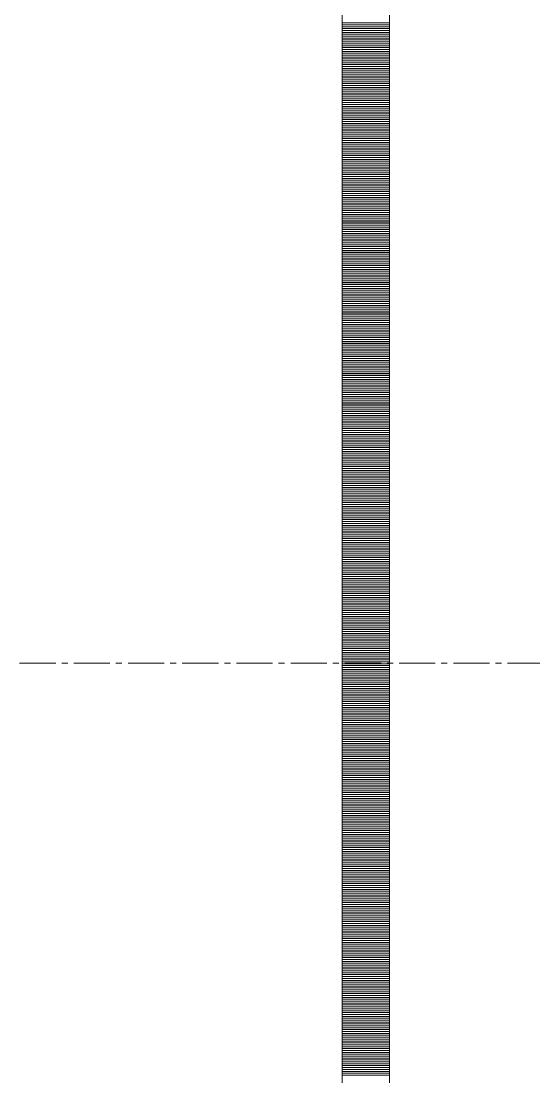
# Model space of a CAD drawing. Header units: millimetres. Extents: x 470010 to 1231400, y -134005 to 421770.
# Drawn here: x 805999 to 806269, y 177095 to 177652 of the extents above; entities that cross this region are included whole.
import ezdxf
from ezdxf.enums import TextEntityAlignment as Align

# ---------------------------------------------------------------- set-up
doc = ezdxf.new("R2010")
doc.units = ezdxf.units.MM
doc.linetypes.add('CENTER2', pattern=[28.575, 19.05, -3.175, 3.175, -3.175])
doc.linetypes.add('DASHED', pattern=[19.05, 12.7, -6.35])
doc.layers.get('Defpoints').update_dxf_attribs({"color": 140})
doc.layers.add('АР_Делит', color=120, linetype='Continuous', lineweight=0, plot=False)
doc.layers.add('АР_Тонкая', color=254, linetype='Continuous', lineweight=5)
doc.layers.add('АР_Штриховка', color=8, linetype='Continuous', lineweight=0)
doc.layers.add('РД_Оси_100', color=7, linetype='Continuous', lineweight=0, true_color=0x525252)
doc.styles.add('style1', font='ARIALN.TTF')

# ---------------------------------------------------------------- blocks, each defined once
blk = doc.blocks.new('СОШ_2200_АР_ОСИ_М100_28.05.24')
at = {"layer": 'АР_Делит', "color": 251, "linetype": 'DASHED', "true_color": 0x636466}
blk.add_lwpolyline([(114955, 135155), (114955, -355), (93595.036, -355), (93595.036, 13855), (94145, 13855), (94145, 68320), (66055, 68320), (66055, 13857.73), (83455, 13857.73), (83455, -355), (45245, -355), (45245, 13145), (44695, 13145), (44695, 26755), (45245, 26755), (45245, 68320), (20455, 68320), (20455, 26755), (27955, 26755), (27955, 13145), (-355, 13145), (-355, 100855)], dxfattribs=at)
at = {"layer": 'РД_Оси_100', "color": 251, "linetype": 'CENTER2', "true_color": 0x636466}
blk.add_line((29555, 54600), (-5954.958, 54600), dxfattribs=at)
blk = doc.blocks.new('A$C9108343f')
at = {"layer": 'АР_Тонкая', "color": 18, "linetype": 'Continuous', "lineweight": 5, "true_color": 0x000000}
for p, q in [((140449.09, 313879.49), (140449.09, 237679.49)), ((140474.09, 313879.49), (140474.09, 237679.49)), ((140474.09, 237679.49), (140474.09, 313879.49))]:
    blk.add_line(p, q, dxfattribs=at)
at = {"layer": 'АР_Штриховка', "color": 18, "linetype": 'Continuous', "lineweight": 0, "true_color": 0x000000}
for p, q in [((140449.09, 278017.24), (140474.09, 278017.24)), ((140449.09, 278016.24), (140474.09, 278016.24)), ((140449.09, 278015.24), (140474.09, 278015.24)), ((140449.09, 278014.24), (140474.09, 278014.24)), ((140449.09, 278013.24), (140474.09, 278013.24)), ((140449.09, 278012.24), (140474.09, 278012.24)), ((140449.09, 278011.24), (140474.09, 278011.24)), ((140449.09, 278010.24), (140474.09, 278010.24)), ((140449.09, 278009.24), (140474.09, 278009.24)), ((140449.09, 278008.24), (140474.09, 278008.24)), ((140449.09, 278007.24), (140474.09, 278007.24)), ((140449.09, 278006.24), (140474.09, 278006.24)), ((140449.09, 278005.24), (140474.09, 278005.24)), ((140449.09, 278004.24), (140474.09, 278004.24)), ((140449.09, 278003.24), (140474.09, 278003.24)), ((140449.09, 278002.24), (140474.09, 278002.24)), ((140449.09, 278001.24), (140474.09, 278001.24)), ((140449.09, 278000.24), (140474.09, 278000.24)), ((140449.09, 277999.24), (140474.09, 277999.24)), ((140449.09, 277998.24), (140474.09, 277998.24)), ((140449.09, 277997.24), (140474.09, 277997.24)), ((140449.09, 277996.24), (140474.09, 277996.24)), ((140449.09, 277995.24), (140474.09, 277995.24)), ((140449.09, 277994.24), (140474.09, 277994.24)), ((140449.09, 277993.24), (140474.09, 277993.24)), ((140449.09, 277992.24), (140474.09, 277992.24)), ((140449.09, 277991.24), (140474.09, 277991.24)), ((140449.09, 277990.24), (140474.09, 277990.24)), ((140449.09, 277989.24), (140474.09, 277989.24)), ((140449.09, 277988.24), (140474.09, 277988.24)), ((140449.09, 277987.24), (140474.09, 277987.24)), ((140449.09, 277986.24), (140474.09, 277986.24)), ((140449.09, 277985.24), (140474.09, 277985.24)), ((140449.09, 277984.24), (140474.09, 277984.24)), ((140449.09, 277983.24), (140474.09, 277983.24)), ((140449.09, 277982.24), (140474.09, 277982.24)), ((140449.09, 277981.24), (140474.09, 277981.24)), ((140449.09, 277980.24), (140474.09, 277980.24)), ((140449.09, 277979.24), (140474.09, 277979.24)), ((140449.09, 277978.24), (140474.09, 277978.24)), ((140449.09, 277977.24), (140474.09, 277977.24)), ((140449.09, 277976.24), (140474.09, 277976.24)), ((140449.09, 277975.24), (140474.09, 277975.24)), ((140449.09, 277974.24), (140474.09, 277974.24)), ((140449.09, 277973.24), (140474.09, 277973.24)), ((140449.09, 277972.24), (140474.09, 277972.24)), ((140449.09, 277971.24), (140474.09, 277971.24)), ((140449.09, 277970.24), (140474.09, 277970.24)), ((140449.09, 277969.24), (140474.09, 277969.24)), ((140449.09, 277968.24), (140474.09, 277968.24)), ((140449.09, 277967.24), (140474.09, 277967.24)), ((140449.09, 277966.24), (140474.09, 277966.24)), ((140449.09, 277965.24), (140474.09, 277965.24)), ((140449.09, 277964.24), (140474.09, 277964.24)), ((140449.09, 277963.24), (140474.09, 277963.24)), ((140449.09, 277962.24), (140474.09, 277962.24)), ((140449.09, 277961.24), (140474.09, 277961.24)), ((140449.09, 277960.24), (140474.09, 277960.24)), ((140449.09, 277959.24), (140474.09, 277959.24)), ((140449.09, 277958.24), (140474.09, 277958.24)), ((140449.09, 277957.24), (140474.09, 277957.24)), ((140449.09, 277956.24), (140474.09, 277956.24)), ((140449.09, 277955.24), (140474.09, 277955.24)), ((140449.09, 277954.24), (140474.09, 277954.24)), ((140449.09, 277953.24), (140474.09, 277953.24)), ((140449.09, 277952.24), (140474.09, 277952.24)), ((140449.09, 277951.24), (140474.09, 277951.24)), ((140449.09, 277950.24), (140474.09, 277950.24)), ((140449.09, 277949.24), (140474.09, 277949.24)), ((140449.09, 277948.24), (140474.09, 277948.24)), ((140449.09, 277947.24), (140474.09, 277947.24)), ((140449.09, 277946.24), (140474.09, 277946.24)), ((140449.09, 277945.24), (140474.09, 277945.24)), ((140449.09, 277944.24), (140474.09, 277944.24)), ((140449.09, 277943.24), (140474.09, 277943.24)), ((140449.09, 277942.24), (140474.09, 277942.24)), ((140449.09, 277941.24), (140474.09, 277941.24)), ((140449.09, 277940.24), (140474.09, 277940.24)), ((140449.09, 277939.24), (140474.09, 277939.24)), ((140449.09, 277938.24), (140474.09, 277938.24)), ((140449.09, 277937.24), (140474.09, 277937.24)), ((140449.09, 277936.24), (140474.09, 277936.24)), ((140449.09, 277935.24), (140474.09, 277935.24)), ((140449.09, 277934.24), (140474.09, 277934.24)), ((140449.09, 277933.24), (140474.09, 277933.24)), ((140449.09, 277932.24), (140474.09, 277932.24)), ((140449.09, 277931.24), (140474.09, 277931.24)), ((140449.09, 277930.24), (140474.09, 277930.24)), ((140449.09, 277929.24), (140474.09, 277929.24)), ((140449.09, 277928.24), (140474.09, 277928.24)), ((140449.09, 277927.24), (140474.09, 277927.24)), ((140449.09, 277926.24), (140474.09, 277926.24)), ((140449.09, 277925.24), (140474.09, 277925.24)), ((140449.09, 277924.24), (140474.09, 277924.24)), ((140449.09, 277923.24), (140474.09, 277923.24)), ((140449.09, 277922.24), (140474.09, 277922.24)), ((140449.09, 277921.24), (140474.09, 277921.24)), ((140449.09, 277920.24), (140474.09, 277920.24)), ((140449.09, 277919.24), (140474.09, 277919.24)), ((140449.09, 277918.24), (140474.09, 277918.24)), ((140449.09, 277917.24), (140474.09, 277917.24)), ((140449.09, 277916.24), (140474.09, 277916.24)), ((140449.09, 277915.24), (140474.09, 277915.24)), ((140449.09, 277914.24), (140474.09, 277914.24)), ((140449.09, 277913.24), (140474.09, 277913.24)), ((140449.09, 277912.24), (140474.09, 277912.24)), ((140449.09, 277911.24), (140474.09, 277911.24)), ((140449.09, 277910.24), (140474.09, 277910.24)), ((140449.09, 277909.24), (140474.09, 277909.24)), ((140449.09, 277908.24), (140474.09, 277908.24)), ((140449.09, 277907.24), (140474.09, 277907.24)), ((140449.09, 277906.24), (140474.09, 277906.24)), ((140449.09, 277905.24), (140474.09, 277905.24)), ((140449.09, 277904.24), (140474.09, 277904.24)), ((140449.09, 277903.24), (140474.09, 277903.24)), ((140449.09, 277902.24), (140474.09, 277902.24)), ((140449.09, 277901.24), (140474.09, 277901.24)), ((140449.09, 277900.24), (140474.09, 277900.24)), ((140449.09, 277899.24), (140474.09, 277899.24)), ((140449.09, 277898.24), (140474.09, 277898.24)), ((140449.09, 277897.24), (140474.09, 277897.24)), ((140449.09, 277896.24), (140474.09, 277896.24)), ((140449.09, 277895.24), (140474.09, 277895.24)), ((140449.09, 277894.24), (140474.09, 277894.24)), ((140449.09, 277893.24), (140474.09, 277893.24)), ((140449.09, 277892.24), (140474.09, 277892.24)), ((140449.09, 277891.24), (140474.09, 277891.24)), ((140449.09, 277890.24), (140474.09, 277890.24)), ((140449.09, 277889.24), (140474.09, 277889.24)), ((140449.09, 277888.24), (140474.09, 277888.24)), ((140449.09, 277887.24), (140474.09, 277887.24)), ((140449.09, 277886.24), (140474.09, 277886.24)), ((140449.09, 277885.24), (140474.09, 277885.24)), ((140449.09, 277884.24), (140474.09, 277884.24)), ((140449.09, 277883.24), (140474.09, 277883.24)), ((140449.09, 277882.24), (140474.09, 277882.24)), ((140449.09, 277881.24), (140474.09, 277881.24)), ((140449.09, 277880.24), (140474.09, 277880.24)), ((140449.09, 277879.24), (140474.09, 277879.24)), ((140449.09, 277878.24), (140474.09, 277878.24)), ((140449.09, 277877.24), (140474.09, 277877.24)), ((140449.09, 277876.24), (140474.09, 277876.24)), ((140449.09, 277875.24), (140474.09, 277875.24)), ((140449.09, 277874.24), (140474.09, 277874.24)), ((140449.09, 277873.24), (140474.09, 277873.24)), ((140449.09, 277872.24), (140474.09, 277872.24)), ((140449.09, 277871.24), (140474.09, 277871.24)), ((140449.09, 277870.24), (140474.09, 277870.24)), ((140449.09, 277869.24), (140474.09, 277869.24)), ((140449.09, 277868.24), (140474.09, 277868.24)), ((140449.09, 277867.24), (140474.09, 277867.24)), ((140449.09, 277866.24), (140474.09, 277866.24)), ((140449.09, 277865.24), (140474.09, 277865.24)), ((140449.09, 277864.24), (140474.09, 277864.24)), ((140449.09, 277863.24), (140474.09, 277863.24)), ((140449.09, 277862.24), (140474.09, 277862.24)), ((140449.09, 277861.24), (140474.09, 277861.24)), ((140449.09, 277860.24), (140474.09, 277860.24)), ((140449.09, 277859.24), (140474.09, 277859.24)), ((140449.09, 277858.24), (140474.09, 277858.24)), ((140449.09, 277857.24), (140474.09, 277857.24)), ((140449.09, 277856.24), (140474.09, 277856.24)), ((140449.09, 277855.24), (140474.09, 277855.24)), ((140449.09, 277854.24), (140474.09, 277854.24)), ((140449.09, 277853.24), (140474.09, 277853.24)), ((140449.09, 277852.24), (140474.09, 277852.24)), ((140449.09, 277851.24), (140474.09, 277851.24)), ((140449.09, 277850.24), (140474.09, 277850.24)), ((140449.09, 277849.24), (140474.09, 277849.24)), ((140449.09, 277848.24), (140474.09, 277848.24)), ((140449.09, 277847.24), (140474.09, 277847.24)), ((140449.09, 277846.24), (140474.09, 277846.24)), ((140449.09, 277845.24), (140474.09, 277845.24)), ((140449.09, 277844.24), (140474.09, 277844.24)), ((140449.09, 277843.24), (140474.09, 277843.24)), ((140449.09, 277842.24), (140474.09, 277842.24)), ((140449.09, 277841.24), (140474.09, 277841.24)), ((140449.09, 277840.24), (140474.09, 277840.24)), ((140449.09, 277839.24), (140474.09, 277839.24)), ((140449.09, 277838.24), (140474.09, 277838.24)), ((140449.09, 277837.24), (140474.09, 277837.24)), ((140449.09, 277836.24), (140474.09, 277836.24)), ((140449.09, 277835.24), (140474.09, 277835.24)), ((140449.09, 277834.24), (140474.09, 277834.24)), ((140449.09, 277833.24), (140474.09, 277833.24)), ((140449.09, 277832.24), (140474.09, 277832.24)), ((140449.09, 277831.24), (140474.09, 277831.24)), ((140449.09, 277830.24), (140474.09, 277830.24)), ((140449.09, 277829.24), (140474.09, 277829.24)), ((140449.09, 277828.24), (140474.09, 277828.24)), ((140449.09, 277827.24), (140474.09, 277827.24)), ((140449.09, 277826.24), (140474.09, 277826.24)), ((140449.09, 277825.24), (140474.09, 277825.24)), ((140449.09, 277824.24), (140474.09, 277824.24)), ((140449.09, 277823.24), (140474.09, 277823.24)), ((140449.09, 277822.24), (140474.09, 277822.24)), ((140449.09, 277821.24), (140474.09, 277821.24)), ((140449.09, 277820.24), (140474.09, 277820.24)), ((140449.09, 277819.24), (140474.09, 277819.24)), ((140449.09, 277818.24), (140474.09, 277818.24)), ((140449.09, 277817.24), (140474.09, 277817.24)), ((140449.09, 277816.24), (140474.09, 277816.24)), ((140449.09, 277815.24), (140474.09, 277815.24)), ((140449.09, 277814.24), (140474.09, 277814.24)), ((140449.09, 277813.24), (140474.09, 277813.24)), ((140449.09, 277812.24), (140474.09, 277812.24)), ((140449.09, 277811.24), (140474.09, 277811.24)), ((140449.09, 277810.24), (140474.09, 277810.24)), ((140449.09, 277809.24), (140474.09, 277809.24)), ((140449.09, 277808.24), (140474.09, 277808.24)), ((140449.09, 277807.24), (140474.09, 277807.24)), ((140449.09, 277806.24), (140474.09, 277806.24)), ((140449.09, 277805.24), (140474.09, 277805.24)), ((140449.09, 277804.24), (140474.09, 277804.24)), ((140449.09, 277803.24), (140474.09, 277803.24)), ((140449.09, 277802.24), (140474.09, 277802.24)), ((140449.09, 277801.24), (140474.09, 277801.24)), ((140449.09, 277800.24), (140474.09, 277800.24)), ((140449.09, 277799.24), (140474.09, 277799.24)), ((140449.09, 277798.24), (140474.09, 277798.24)), ((140449.09, 277797.24), (140474.09, 277797.24)), ((140449.09, 277796.24), (140474.09, 277796.24)), ((140449.09, 277795.24), (140474.09, 277795.24)), ((140449.09, 277794.24), (140474.09, 277794.24)), ((140449.09, 277793.24), (140474.09, 277793.24)), ((140449.09, 277792.24), (140474.09, 277792.24)), ((140449.09, 277791.24), (140474.09, 277791.24)), ((140449.09, 277790.24), (140474.09, 277790.24)), ((140449.09, 277789.24), (140474.09, 277789.24)), ((140449.09, 277788.24), (140474.09, 277788.24)), ((140449.09, 277787.24), (140474.09, 277787.24)), ((140449.09, 277786.24), (140474.09, 277786.24)), ((140449.09, 277785.24), (140474.09, 277785.24)), ((140449.09, 277784.24), (140474.09, 277784.24)), ((140449.09, 277783.24), (140474.09, 277783.24)), ((140449.09, 277782.24), (140474.09, 277782.24)), ((140449.09, 277781.24), (140474.09, 277781.24)), ((140449.09, 277780.24), (140474.09, 277780.24)), ((140449.09, 277779.24), (140474.09, 277779.24)), ((140449.09, 277778.24), (140474.09, 277778.24)), ((140449.09, 277777.24), (140474.09, 277777.24)), ((140449.09, 277776.24), (140474.09, 277776.24)), ((140449.09, 277775.24), (140474.09, 277775.24)), ((140449.09, 277774.24), (140474.09, 277774.24)), ((140449.09, 277773.24), (140474.09, 277773.24)), ((140449.09, 277772.24), (140474.09, 277772.24)), ((140449.09, 277771.24), (140474.09, 277771.24)), ((140449.09, 277770.24), (140474.09, 277770.24)), ((140449.09, 277769.24), (140474.09, 277769.24)), ((140449.09, 277768.24), (140474.09, 277768.24)), ((140449.09, 277767.24), (140474.09, 277767.24)), ((140449.09, 277766.24), (140474.09, 277766.24)), ((140449.09, 277765.24), (140474.09, 277765.24)), ((140449.09, 277764.24), (140474.09, 277764.24)), ((140449.09, 277763.24), (140474.09, 277763.24)), ((140449.09, 277762.24), (140474.09, 277762.24)), ((140449.09, 277761.24), (140474.09, 277761.24)), ((140449.09, 277760.24), (140474.09, 277760.24)), ((140449.09, 277759.24), (140474.09, 277759.24)), ((140449.09, 277758.24), (140474.09, 277758.24)), ((140449.09, 277757.24), (140474.09, 277757.24)), ((140449.09, 277756.24), (140474.09, 277756.24)), ((140449.09, 277755.24), (140474.09, 277755.24)), ((140449.09, 277754.24), (140474.09, 277754.24)), ((140449.09, 277753.24), (140474.09, 277753.24)), ((140449.09, 277752.24), (140474.09, 277752.24)), ((140449.09, 277751.24), (140474.09, 277751.24)), ((140449.09, 277750.24), (140474.09, 277750.24)), ((140449.09, 277749.24), (140474.09, 277749.24)), ((140449.09, 277748.24), (140474.09, 277748.24)), ((140449.09, 277747.24), (140474.09, 277747.24)), ((140449.09, 277746.24), (140474.09, 277746.24)), ((140449.09, 277745.24), (140474.09, 277745.24)), ((140449.09, 277744.24), (140474.09, 277744.24)), ((140449.09, 277743.24), (140474.09, 277743.24)), ((140449.09, 277742.24), (140474.09, 277742.24)), ((140449.09, 277741.24), (140474.09, 277741.24)), ((140449.09, 277740.24), (140474.09, 277740.24)), ((140449.09, 277739.24), (140474.09, 277739.24)), ((140449.09, 277738.24), (140474.09, 277738.24)), ((140449.09, 277737.24), (140474.09, 277737.24)), ((140449.09, 277736.24), (140474.09, 277736.24)), ((140449.09, 277735.24), (140474.09, 277735.24)), ((140449.09, 277734.24), (140474.09, 277734.24)), ((140449.09, 277733.24), (140474.09, 277733.24)), ((140449.09, 277732.24), (140474.09, 277732.24)), ((140449.09, 277731.24), (140474.09, 277731.24)), ((140449.09, 277730.24), (140474.09, 277730.24)), ((140449.09, 277729.24), (140474.09, 277729.24)), ((140449.09, 277728.24), (140474.09, 277728.24)), ((140449.09, 277727.24), (140474.09, 277727.24)), ((140449.09, 277726.24), (140474.09, 277726.24)), ((140449.09, 277725.24), (140474.09, 277725.24)), ((140449.09, 277724.24), (140474.09, 277724.24)), ((140449.09, 277723.24), (140474.09, 277723.24)), ((140449.09, 277722.24), (140474.09, 277722.24)), ((140449.09, 277721.24), (140474.09, 277721.24)), ((140449.09, 277720.24), (140474.09, 277720.24)), ((140449.09, 277719.24), (140474.09, 277719.24)), ((140449.09, 277718.24), (140474.09, 277718.24)), ((140449.09, 277717.24), (140474.09, 277717.24)), ((140449.09, 277716.24), (140474.09, 277716.24)), ((140449.09, 277715.24), (140474.09, 277715.24)), ((140449.09, 277714.24), (140474.09, 277714.24)), ((140449.09, 277713.24), (140474.09, 277713.24)), ((140449.09, 277712.24), (140474.09, 277712.24)), ((140449.09, 277711.24), (140474.09, 277711.24)), ((140449.09, 277710.24), (140474.09, 277710.24)), ((140449.09, 277709.24), (140474.09, 277709.24)), ((140449.09, 277708.24), (140474.09, 277708.24)), ((140449.09, 277707.24), (140474.09, 277707.24)), ((140449.09, 277706.24), (140474.09, 277706.24)), ((140449.09, 277705.24), (140474.09, 277705.24)), ((140449.09, 277704.24), (140474.09, 277704.24)), ((140449.09, 277703.24), (140474.09, 277703.24)), ((140449.09, 277702.24), (140474.09, 277702.24)), ((140449.09, 277701.24), (140474.09, 277701.24)), ((140449.09, 277700.24), (140474.09, 277700.24)), ((140449.09, 277699.24), (140474.09, 277699.24)), ((140449.09, 277698.24), (140474.09, 277698.24)), ((140449.09, 277697.24), (140474.09, 277697.24)), ((140449.09, 277696.24), (140474.09, 277696.24)), ((140449.09, 277695.24), (140474.09, 277695.24)), ((140449.09, 277694.24), (140474.09, 277694.24)), ((140449.09, 277693.24), (140474.09, 277693.24)), ((140449.09, 277692.24), (140474.09, 277692.24)), ((140449.09, 277691.24), (140474.09, 277691.24)), ((140449.09, 277690.24), (140474.09, 277690.24)), ((140449.09, 277689.24), (140474.09, 277689.24)), ((140449.09, 277688.24), (140474.09, 277688.24)), ((140449.09, 277687.24), (140474.09, 277687.24)), ((140449.09, 277686.24), (140474.09, 277686.24)), ((140449.09, 277685.24), (140474.09, 277685.24)), ((140449.09, 277684.24), (140474.09, 277684.24)), ((140449.09, 277683.24), (140474.09, 277683.24)), ((140449.09, 277682.24), (140474.09, 277682.24)), ((140449.09, 277681.24), (140474.09, 277681.24)), ((140449.09, 277680.24), (140474.09, 277680.24)), ((140449.09, 277679.24), (140474.09, 277679.24)), ((140449.09, 277678.24), (140474.09, 277678.24)), ((140449.09, 277677.24), (140474.09, 277677.24)), ((140449.09, 277676.24), (140474.09, 277676.24)), ((140449.09, 277675.24), (140474.09, 277675.24)), ((140449.09, 277674.24), (140474.09, 277674.24)), ((140449.09, 277673.24), (140474.09, 277673.24)), ((140449.09, 277672.24), (140474.09, 277672.24)), ((140449.09, 277671.24), (140474.09, 277671.24)), ((140449.09, 277670.24), (140474.09, 277670.24)), ((140449.09, 277669.24), (140474.09, 277669.24)), ((140449.09, 277668.24), (140474.09, 277668.24)), ((140449.09, 277667.24), (140474.09, 277667.24)), ((140449.09, 277666.24), (140474.09, 277666.24)), ((140449.09, 277665.24), (140474.09, 277665.24)), ((140449.09, 277664.24), (140474.09, 277664.24)), ((140449.09, 277663.24), (140474.09, 277663.24)), ((140449.09, 277662.24), (140474.09, 277662.24)), ((140449.09, 277661.24), (140474.09, 277661.24)), ((140449.09, 277660.24), (140474.09, 277660.24)), ((140449.09, 277659.24), (140474.09, 277659.24)), ((140449.09, 277658.24), (140474.09, 277658.24)), ((140449.09, 277657.24), (140474.09, 277657.24)), ((140449.09, 277656.24), (140474.09, 277656.24)), ((140449.09, 277655.24), (140474.09, 277655.24)), ((140449.09, 277654.24), (140474.09, 277654.24)), ((140449.09, 277653.24), (140474.09, 277653.24)), ((140449.09, 277652.24), (140474.09, 277652.24)), ((140449.09, 277651.24), (140474.09, 277651.24)), ((140449.09, 277650.24), (140474.09, 277650.24)), ((140449.09, 277649.24), (140474.09, 277649.24)), ((140449.09, 277648.24), (140474.09, 277648.24)), ((140449.09, 277647.24), (140474.09, 277647.24)), ((140449.09, 277646.24), (140474.09, 277646.24)), ((140449.09, 277645.24), (140474.09, 277645.24)), ((140449.09, 277644.24), (140474.09, 277644.24)), ((140449.09, 277643.24), (140474.09, 277643.24)), ((140449.09, 277642.24), (140474.09, 277642.24)), ((140449.09, 277641.24), (140474.09, 277641.24)), ((140449.09, 277640.24), (140474.09, 277640.24)), ((140449.09, 277639.24), (140474.09, 277639.24)), ((140449.09, 277638.24), (140474.09, 277638.24)), ((140449.09, 277637.24), (140474.09, 277637.24)), ((140449.09, 277636.24), (140474.09, 277636.24)), ((140449.09, 277635.24), (140474.09, 277635.24)), ((140449.09, 277634.24), (140474.09, 277634.24)), ((140449.09, 277633.24), (140474.09, 277633.24)), ((140449.09, 277632.24), (140474.09, 277632.24)), ((140449.09, 277631.24), (140474.09, 277631.24)), ((140449.09, 277630.24), (140474.09, 277630.24)), ((140449.09, 277629.24), (140474.09, 277629.24)), ((140449.09, 277628.24), (140474.09, 277628.24)), ((140449.09, 277627.24), (140474.09, 277627.24)), ((140449.09, 277626.24), (140474.09, 277626.24)), ((140449.09, 277625.24), (140474.09, 277625.24)), ((140449.09, 277624.24), (140474.09, 277624.24)), ((140449.09, 277623.24), (140474.09, 277623.24)), ((140449.09, 277622.24), (140474.09, 277622.24)), ((140449.09, 277621.24), (140474.09, 277621.24)), ((140449.09, 277620.24), (140474.09, 277620.24)), ((140449.09, 277619.24), (140474.09, 277619.24)), ((140449.09, 277618.24), (140474.09, 277618.24)), ((140449.09, 277617.24), (140474.09, 277617.24)), ((140449.09, 277616.24), (140474.09, 277616.24)), ((140449.09, 277615.24), (140474.09, 277615.24)), ((140449.09, 277614.24), (140474.09, 277614.24)), ((140449.09, 277613.24), (140474.09, 277613.24)), ((140449.09, 277612.24), (140474.09, 277612.24)), ((140449.09, 277611.24), (140474.09, 277611.24)), ((140449.09, 277610.24), (140474.09, 277610.24)), ((140449.09, 277609.24), (140474.09, 277609.24)), ((140449.09, 277608.24), (140474.09, 277608.24)), ((140449.09, 277607.24), (140474.09, 277607.24)), ((140449.09, 277606.24), (140474.09, 277606.24)), ((140449.09, 277605.24), (140474.09, 277605.24)), ((140449.09, 277604.24), (140474.09, 277604.24)), ((140449.09, 277603.24), (140474.09, 277603.24)), ((140449.09, 277602.24), (140474.09, 277602.24)), ((140449.09, 277601.24), (140474.09, 277601.24)), ((140449.09, 277600.24), (140474.09, 277600.24)), ((140449.09, 277599.24), (140474.09, 277599.24)), ((140449.09, 277598.24), (140474.09, 277598.24)), ((140449.09, 277597.24), (140474.09, 277597.24)), ((140449.09, 277596.24), (140474.09, 277596.24)), ((140449.09, 277595.24), (140474.09, 277595.24)), ((140449.09, 277594.24), (140474.09, 277594.24)), ((140449.09, 277593.24), (140474.09, 277593.24)), ((140449.09, 277592.24), (140474.09, 277592.24)), ((140449.09, 277591.24), (140474.09, 277591.24)), ((140449.09, 277590.24), (140474.09, 277590.24)), ((140449.09, 277589.24), (140474.09, 277589.24)), ((140449.09, 277588.24), (140474.09, 277588.24)), ((140449.09, 277587.24), (140474.09, 277587.24)), ((140449.09, 277586.24), (140474.09, 277586.24)), ((140449.09, 277585.24), (140474.09, 277585.24)), ((140449.09, 277584.24), (140474.09, 277584.24)), ((140449.09, 277583.24), (140474.09, 277583.24)), ((140449.09, 277582.24), (140474.09, 277582.24)), ((140449.09, 277581.24), (140474.09, 277581.24)), ((140449.09, 277580.24), (140474.09, 277580.24)), ((140449.09, 277579.24), (140474.09, 277579.24)), ((140449.09, 277578.24), (140474.09, 277578.24)), ((140449.09, 277577.24), (140474.09, 277577.24)), ((140449.09, 277576.24), (140474.09, 277576.24)), ((140449.09, 277575.24), (140474.09, 277575.24)), ((140449.09, 277574.24), (140474.09, 277574.24)), ((140449.09, 277573.24), (140474.09, 277573.24)), ((140449.09, 277572.24), (140474.09, 277572.24)), ((140449.09, 277571.24), (140474.09, 277571.24)), ((140449.09, 277570.24), (140474.09, 277570.24)), ((140449.09, 277569.24), (140474.09, 277569.24)), ((140449.09, 277568.24), (140474.09, 277568.24)), ((140449.09, 277567.24), (140474.09, 277567.24)), ((140449.09, 277566.24), (140474.09, 277566.24)), ((140449.09, 277565.24), (140474.09, 277565.24)), ((140449.09, 277564.24), (140474.09, 277564.24)), ((140449.09, 277563.24), (140474.09, 277563.24)), ((140449.09, 277562.24), (140474.09, 277562.24)), ((140449.09, 277561.24), (140474.09, 277561.24)), ((140449.09, 277560.24), (140474.09, 277560.24)), ((140449.09, 277559.24), (140474.09, 277559.24)), ((140449.09, 277558.24), (140474.09, 277558.24)), ((140449.09, 277557.24), (140474.09, 277557.24)), ((140449.09, 277556.24), (140474.09, 277556.24)), ((140449.09, 277555.24), (140474.09, 277555.24)), ((140449.09, 277554.24), (140474.09, 277554.24)), ((140449.09, 277553.24), (140474.09, 277553.24)), ((140449.09, 277552.24), (140474.09, 277552.24)), ((140449.09, 277551.24), (140474.09, 277551.24)), ((140449.09, 277550.24), (140474.09, 277550.24)), ((140449.09, 277549.24), (140474.09, 277549.24)), ((140449.09, 277548.24), (140474.09, 277548.24)), ((140449.09, 277547.24), (140474.09, 277547.24)), ((140449.09, 277546.24), (140474.09, 277546.24)), ((140449.09, 277545.24), (140474.09, 277545.24)), ((140449.09, 277544.24), (140474.09, 277544.24)), ((140449.09, 277543.24), (140474.09, 277543.24)), ((140449.09, 277542.24), (140474.09, 277542.24)), ((140449.09, 277541.24), (140474.09, 277541.24)), ((140449.09, 277540.24), (140474.09, 277540.24)), ((140449.09, 277539.24), (140474.09, 277539.24)), ((140449.09, 277538.24), (140474.09, 277538.24)), ((140449.09, 277537.24), (140474.09, 277537.24)), ((140449.09, 277536.24), (140474.09, 277536.24)), ((140449.09, 277535.24), (140474.09, 277535.24)), ((140449.09, 277534.24), (140474.09, 277534.24)), ((140449.09, 277533.24), (140474.09, 277533.24)), ((140449.09, 277532.24), (140474.09, 277532.24)), ((140449.09, 277531.24), (140474.09, 277531.24)), ((140449.09, 277530.24), (140474.09, 277530.24)), ((140449.09, 277529.24), (140474.09, 277529.24)), ((140449.09, 277528.24), (140474.09, 277528.24)), ((140449.09, 277527.24), (140474.09, 277527.24)), ((140449.09, 277526.24), (140474.09, 277526.24)), ((140449.09, 277525.24), (140474.09, 277525.24)), ((140449.09, 277524.24), (140474.09, 277524.24)), ((140449.09, 277523.24), (140474.09, 277523.24)), ((140449.09, 277522.24), (140474.09, 277522.24)), ((140449.09, 277521.24), (140474.09, 277521.24)), ((140449.09, 277520.24), (140474.09, 277520.24)), ((140449.09, 277519.24), (140474.09, 277519.24)), ((140449.09, 277518.24), (140474.09, 277518.24)), ((140449.09, 277517.24), (140474.09, 277517.24)), ((140449.09, 277516.24), (140474.09, 277516.24)), ((140449.09, 277515.24), (140474.09, 277515.24)), ((140449.09, 277514.24), (140474.09, 277514.24)), ((140449.09, 277513.24), (140474.09, 277513.24)), ((140449.09, 277512.24), (140474.09, 277512.24)), ((140449.09, 277511.24), (140474.09, 277511.24)), ((140449.09, 277510.24), (140474.09, 277510.24)), ((140449.09, 277509.24), (140474.09, 277509.24)), ((140449.09, 277508.24), (140474.09, 277508.24)), ((140449.09, 277507.24), (140474.09, 277507.24)), ((140449.09, 277506.24), (140474.09, 277506.24)), ((140449.09, 277505.24), (140474.09, 277505.24)), ((140449.09, 277504.24), (140474.09, 277504.24)), ((140449.09, 277503.24), (140474.09, 277503.24)), ((140449.09, 277502.24), (140474.09, 277502.24)), ((140449.09, 277501.24), (140474.09, 277501.24)), ((140449.09, 277500.24), (140474.09, 277500.24)), ((140449.09, 277499.24), (140474.09, 277499.24)), ((140449.09, 277498.24), (140474.09, 277498.24)), ((140449.09, 277497.24), (140474.09, 277497.24)), ((140449.09, 277496.24), (140474.09, 277496.24)), ((140449.09, 277495.24), (140474.09, 277495.24)), ((140449.09, 277494.24), (140474.09, 277494.24)), ((140449.09, 277493.24), (140474.09, 277493.24)), ((140449.09, 277492.24), (140474.09, 277492.24)), ((140449.09, 277491.24), (140474.09, 277491.24)), ((140449.09, 277490.24), (140474.09, 277490.24)), ((140449.09, 277489.24), (140474.09, 277489.24)), ((140449.09, 277488.24), (140474.09, 277488.24)), ((140449.09, 277487.24), (140474.09, 277487.24)), ((140449.09, 277486.24), (140474.09, 277486.24)), ((140449.09, 277485.24), (140474.09, 277485.24)), ((140449.09, 277484.24), (140474.09, 277484.24)), ((140449.09, 277483.24), (140474.09, 277483.24)), ((140449.09, 277482.24), (140474.09, 277482.24)), ((140449.09, 277481.24), (140474.09, 277481.24)), ((140449.09, 277480.24), (140474.09, 277480.24)), ((140449.09, 277479.24), (140474.09, 277479.24)), ((140449.09, 277478.24), (140474.09, 277478.24)), ((140449.09, 277477.24), (140474.09, 277477.24)), ((140449.09, 277476.24), (140474.09, 277476.24)), ((140449.09, 277475.24), (140474.09, 277475.24)), ((140449.09, 277474.24), (140474.09, 277474.24)), ((140449.09, 277473.24), (140474.09, 277473.24)), ((140449.09, 277472.24), (140474.09, 277472.24)), ((140449.09, 277471.24), (140474.09, 277471.24)), ((140449.09, 277470.24), (140474.09, 277470.24)), ((140449.09, 277469.24), (140474.09, 277469.24)), ((140449.09, 277468.24), (140474.09, 277468.24)), ((140449.09, 277467.24), (140474.09, 277467.24)), ((140449.09, 277466.24), (140474.09, 277466.24)), ((140449.09, 277465.24), (140474.09, 277465.24)), ((140449.09, 277464.24), (140474.09, 277464.24)), ((140449.09, 277463.24), (140474.09, 277463.24)), ((140449.09, 277462.24), (140474.09, 277462.24))]:
    blk.add_line(p, q, dxfattribs=at)
at = {"layer": 'РД_Оси_100'}
blk.add_blockref('СОШ_2200_АР_ОСИ_М100_28.05.24', (140804.09, 223079.49), dxfattribs=at)
at = {"layer": 'Defpoints', "color": 18, "true_color": 0x000000, "style": 'style1'}
for p in [(143949.34, 316089.12), (143974.98, 281639.5), (143890.4, 273244.71), (143839.99, 264276.81), (143967.75, 254892.38), (12251.96, 104178.14), (12382.58, 96023.14)]:
    blk.add_attdef('АР-ПОМЕЩЕНИЕ:НАИМЕНОВАНИЕ', text='', height=100, dxfattribs=at).set_placement(p, align=Align.MIDDLE)
at = {"layer": 'Defpoints', "color": 18, "true_color": 0x000000, "style": 'style1', "flags": 8}
for p in [(143951.3, 279099.09), (143848.34, 269251.11), (143875.33, 260094.25), (144049.74, 250824.7), (163419.28, 238153.36), (155897.46, 237965.97), (183037.2, 237965.97), (143342.94, 237876.19)]:
    blk.add_attdef('АР-ПОМЕЩЕНИЕ:НАИМЕНОВАНИЕ', text='', height=100, dxfattribs=at).set_placement(p, align=Align.MIDDLE)

msp = doc.modelspace()

# ---------------------------------------------------------------- linework, layer by layer
at = {"layer": 'АР_Тонкая', "color": 18, "linetype": 'Continuous', "lineweight": 5, "true_color": 0x000000}
for p, q in [((806167.706, 213513.251), (806167.706, 137313.251)), ((806192.706, 213513.251), (806192.706, 137313.251)), ((806192.706, 137313.251), (806192.706, 213513.251))]:
    msp.add_line(p, q, dxfattribs=at)
at = {"layer": 'АР_Штриховка', "color": 18, "linetype": 'Continuous', "lineweight": 0, "true_color": 0x000000}
for p, q in [((806167.706, 177651), (806192.706, 177651)), ((806167.706, 177650), (806192.706, 177650)), ((806167.706, 177649), (806192.706, 177649)), ((806167.706, 177648), (806192.706, 177648)), ((806167.706, 177647), (806192.706, 177647)), ((806167.706, 177646), (806192.706, 177646)), ((806167.706, 177645), (806192.706, 177645)), ((806167.706, 177644), (806192.706, 177644)), ((806167.706, 177643), (806192.706, 177643)), ((806167.706, 177642), (806192.706, 177642)), ((806167.706, 177641), (806192.706, 177641)), ((806167.706, 177640), (806192.706, 177640)), ((806167.706, 177639), (806192.706, 177639)), ((806167.706, 177638), (806192.706, 177638)), ((806167.706, 177637), (806192.706, 177637)), ((806167.706, 177636), (806192.706, 177636)), ((806167.706, 177635), (806192.706, 177635)), ((806167.706, 177634), (806192.706, 177634)), ((806167.706, 177633), (806192.706, 177633)), ((806167.706, 177632), (806192.706, 177632)), ((806167.706, 177631), (806192.706, 177631)), ((806167.706, 177630), (806192.706, 177630)), ((806167.706, 177629), (806192.706, 177629)), ((806167.706, 177628), (806192.706, 177628)), ((806167.706, 177627), (806192.706, 177627)), ((806167.706, 177626), (806192.706, 177626)), ((806167.706, 177625), (806192.706, 177625)), ((806167.706, 177624), (806192.706, 177624)), ((806167.706, 177623), (806192.706, 177623)), ((806167.706, 177622), (806192.706, 177622)), ((806167.706, 177621), (806192.706, 177621)), ((806167.706, 177620), (806192.706, 177620)), ((806167.706, 177619), (806192.706, 177619)), ((806167.706, 177618), (806192.706, 177618)), ((806167.706, 177617), (806192.706, 177617)), ((806167.706, 177616), (806192.706, 177616)), ((806167.706, 177615), (806192.706, 177615)), ((806167.706, 177614), (806192.706, 177614)), ((806167.706, 177613), (806192.706, 177613)), ((806167.706, 177612), (806192.706, 177612)), ((806167.706, 177611), (806192.706, 177611)), ((806167.706, 177610), (806192.706, 177610)), ((806167.706, 177609), (806192.706, 177609)), ((806167.706, 177608), (806192.706, 177608)), ((806167.706, 177607), (806192.706, 177607)), ((806167.706, 177606), (806192.706, 177606)), ((806167.706, 177605), (806192.706, 177605)), ((806167.706, 177604), (806192.706, 177604)), ((806167.706, 177603), (806192.706, 177603)), ((806167.706, 177602), (806192.706, 177602)), ((806167.706, 177601), (806192.706, 177601)), ((806167.706, 177600), (806192.706, 177600)), ((806167.706, 177599), (806192.706, 177599)), ((806167.706, 177598), (806192.706, 177598)), ((806167.706, 177597), (806192.706, 177597)), ((806167.706, 177596), (806192.706, 177596)), ((806167.706, 177595), (806192.706, 177595)), ((806167.706, 177594), (806192.706, 177594)), ((806167.706, 177593), (806192.706, 177593)), ((806167.706, 177592), (806192.706, 177592)), ((806167.706, 177591), (806192.706, 177591)), ((806167.706, 177590), (806192.706, 177590)), ((806167.706, 177589), (806192.706, 177589)), ((806167.706, 177588), (806192.706, 177588)), ((806167.706, 177587), (806192.706, 177587)), ((806167.706, 177586), (806192.706, 177586)), ((806167.706, 177585), (806192.706, 177585)), ((806167.706, 177584), (806192.706, 177584)), ((806167.706, 177583), (806192.706, 177583)), ((806167.706, 177582), (806192.706, 177582)), ((806167.706, 177581), (806192.706, 177581)), ((806167.706, 177580), (806192.706, 177580)), ((806167.706, 177579), (806192.706, 177579)), ((806167.706, 177578), (806192.706, 177578)), ((806167.706, 177577), (806192.706, 177577)), ((806167.706, 177576), (806192.706, 177576)), ((806167.706, 177575), (806192.706, 177575)), ((806167.706, 177574), (806192.706, 177574)), ((806167.706, 177573), (806192.706, 177573)), ((806167.706, 177572), (806192.706, 177572)), ((806167.706, 177571), (806192.706, 177571)), ((806167.706, 177570), (806192.706, 177570)), ((806167.706, 177569), (806192.706, 177569)), ((806167.706, 177568), (806192.706, 177568)), ((806167.706, 177567), (806192.706, 177567)), ((806167.706, 177566), (806192.706, 177566)), ((806167.706, 177565), (806192.706, 177565)), ((806167.706, 177564), (806192.706, 177564)), ((806167.706, 177563), (806192.706, 177563)), ((806167.706, 177562), (806192.706, 177562)), ((806167.706, 177561), (806192.706, 177561)), ((806167.706, 177560), (806192.706, 177560)), ((806167.706, 177559), (806192.706, 177559)), ((806167.706, 177558), (806192.706, 177558)), ((806167.706, 177557), (806192.706, 177557)), ((806167.706, 177556), (806192.706, 177556)), ((806167.706, 177555), (806192.706, 177555)), ((806167.706, 177554), (806192.706, 177554)), ((806167.706, 177553), (806192.706, 177553)), ((806167.706, 177552), (806192.706, 177552)), ((806167.706, 177551), (806192.706, 177551)), ((806167.706, 177550), (806192.706, 177550)), ((806167.706, 177549), (806192.706, 177549)), ((806167.706, 177548), (806192.706, 177548)), ((806167.706, 177547), (806192.706, 177547)), ((806167.706, 177546), (806192.706, 177546)), ((806167.706, 177545), (806192.706, 177545)), ((806167.706, 177544), (806192.706, 177544)), ((806167.706, 177543), (806192.706, 177543)), ((806167.706, 177542), (806192.706, 177542)), ((806167.706, 177541), (806192.706, 177541)), ((806167.706, 177540), (806192.706, 177540)), ((806167.706, 177539), (806192.706, 177539)), ((806167.706, 177538), (806192.706, 177538)), ((806167.706, 177537), (806192.706, 177537)), ((806167.706, 177536), (806192.706, 177536)), ((806167.706, 177535), (806192.706, 177535)), ((806167.706, 177534), (806192.706, 177534)), ((806167.706, 177533), (806192.706, 177533)), ((806167.706, 177532), (806192.706, 177532)), ((806167.706, 177531), (806192.706, 177531)), ((806167.706, 177530), (806192.706, 177530)), ((806167.706, 177529), (806192.706, 177529)), ((806167.706, 177528), (806192.706, 177528)), ((806167.706, 177527), (806192.706, 177527)), ((806167.706, 177526), (806192.706, 177526)), ((806167.706, 177525), (806192.706, 177525)), ((806167.706, 177524), (806192.706, 177524)), ((806167.706, 177523), (806192.706, 177523)), ((806167.706, 177522), (806192.706, 177522)), ((806167.706, 177521), (806192.706, 177521)), ((806167.706, 177520), (806192.706, 177520)), ((806167.706, 177519), (806192.706, 177519)), ((806167.706, 177518), (806192.706, 177518)), ((806167.706, 177517), (806192.706, 177517)), ((806167.706, 177516), (806192.706, 177516)), ((806167.706, 177515), (806192.706, 177515)), ((806167.706, 177514), (806192.706, 177514)), ((806167.706, 177513), (806192.706, 177513)), ((806167.706, 177512), (806192.706, 177512)), ((806167.706, 177511), (806192.706, 177511)), ((806167.706, 177510), (806192.706, 177510)), ((806167.706, 177509), (806192.706, 177509)), ((806167.706, 177508), (806192.706, 177508)), ((806167.706, 177507), (806192.706, 177507)), ((806167.706, 177506), (806192.706, 177506)), ((806167.706, 177505), (806192.706, 177505)), ((806167.706, 177504), (806192.706, 177504)), ((806167.706, 177503), (806192.706, 177503)), ((806167.706, 177502), (806192.706, 177502)), ((806167.706, 177501), (806192.706, 177501)), ((806167.706, 177500), (806192.706, 177500)), ((806167.706, 177499), (806192.706, 177499)), ((806167.706, 177498), (806192.706, 177498)), ((806167.706, 177497), (806192.706, 177497)), ((806167.706, 177496), (806192.706, 177496)), ((806167.706, 177495), (806192.706, 177495)), ((806167.706, 177494), (806192.706, 177494)), ((806167.706, 177493), (806192.706, 177493)), ((806167.706, 177492), (806192.706, 177492)), ((806167.706, 177491), (806192.706, 177491)), ((806167.706, 177490), (806192.706, 177490)), ((806167.706, 177489), (806192.706, 177489)), ((806167.706, 177488), (806192.706, 177488)), ((806167.706, 177487), (806192.706, 177487)), ((806167.706, 177486), (806192.706, 177486)), ((806167.706, 177485), (806192.706, 177485)), ((806167.706, 177484), (806192.706, 177484)), ((806167.706, 177483), (806192.706, 177483)), ((806167.706, 177482), (806192.706, 177482)), ((806167.706, 177481), (806192.706, 177481)), ((806167.706, 177480), (806192.706, 177480)), ((806167.706, 177479), (806192.706, 177479)), ((806167.706, 177478), (806192.706, 177478)), ((806167.706, 177477), (806192.706, 177477)), ((806167.706, 177476), (806192.706, 177476)), ((806167.706, 177475), (806192.706, 177475)), ((806167.706, 177474), (806192.706, 177474)), ((806167.706, 177473), (806192.706, 177473)), ((806167.706, 177472), (806192.706, 177472)), ((806167.706, 177471), (806192.706, 177471)), ((806167.706, 177470), (806192.706, 177470)), ((806167.706, 177469), (806192.706, 177469)), ((806167.706, 177468), (806192.706, 177468)), ((806167.706, 177467), (806192.706, 177467)), ((806167.706, 177466), (806192.706, 177466)), ((806167.706, 177465), (806192.706, 177465)), ((806167.706, 177464), (806192.706, 177464)), ((806167.706, 177463), (806192.706, 177463)), ((806167.706, 177462), (806192.706, 177462)), ((806167.706, 177461), (806192.706, 177461)), ((806167.706, 177460), (806192.706, 177460)), ((806167.706, 177459), (806192.706, 177459)), ((806167.706, 177458), (806192.706, 177458)), ((806167.706, 177457), (806192.706, 177457)), ((806167.706, 177456), (806192.706, 177456)), ((806167.706, 177455), (806192.706, 177455)), ((806167.706, 177454), (806192.706, 177454)), ((806167.706, 177453), (806192.706, 177453)), ((806167.706, 177452), (806192.706, 177452)), ((806167.706, 177451), (806192.706, 177451)), ((806167.706, 177450), (806192.706, 177450)), ((806167.706, 177449), (806192.706, 177449)), ((806167.706, 177448), (806192.706, 177448)), ((806167.706, 177447), (806192.706, 177447)), ((806167.706, 177446), (806192.706, 177446)), ((806167.706, 177445), (806192.706, 177445)), ((806167.706, 177444), (806192.706, 177444)), ((806167.706, 177443), (806192.706, 177443)), ((806167.706, 177442), (806192.706, 177442)), ((806167.706, 177441), (806192.706, 177441)), ((806167.706, 177440), (806192.706, 177440)), ((806167.706, 177439), (806192.706, 177439)), ((806167.706, 177438), (806192.706, 177438)), ((806167.706, 177437), (806192.706, 177437)), ((806167.706, 177436), (806192.706, 177436)), ((806167.706, 177435), (806192.706, 177435)), ((806167.706, 177434), (806192.706, 177434)), ((806167.706, 177433), (806192.706, 177433)), ((806167.706, 177432), (806192.706, 177432)), ((806167.706, 177431), (806192.706, 177431)), ((806167.706, 177430), (806192.706, 177430)), ((806167.706, 177429), (806192.706, 177429)), ((806167.706, 177428), (806192.706, 177428)), ((806167.706, 177427), (806192.706, 177427)), ((806167.706, 177426), (806192.706, 177426)), ((806167.706, 177425), (806192.706, 177425)), ((806167.706, 177424), (806192.706, 177424)), ((806167.706, 177423), (806192.706, 177423)), ((806167.706, 177422), (806192.706, 177422)), ((806167.706, 177421), (806192.706, 177421)), ((806167.706, 177420), (806192.706, 177420)), ((806167.706, 177419), (806192.706, 177419)), ((806167.706, 177418), (806192.706, 177418)), ((806167.706, 177417), (806192.706, 177417)), ((806167.706, 177416), (806192.706, 177416)), ((806167.706, 177415), (806192.706, 177415)), ((806167.706, 177414), (806192.706, 177414)), ((806167.706, 177413), (806192.706, 177413)), ((806167.706, 177412), (806192.706, 177412)), ((806167.706, 177411), (806192.706, 177411)), ((806167.706, 177410), (806192.706, 177410)), ((806167.706, 177409), (806192.706, 177409)), ((806167.706, 177408), (806192.706, 177408)), ((806167.706, 177407), (806192.706, 177407)), ((806167.706, 177406), (806192.706, 177406)), ((806167.706, 177405), (806192.706, 177405)), ((806167.706, 177404), (806192.706, 177404)), ((806167.706, 177403), (806192.706, 177403)), ((806167.706, 177402), (806192.706, 177402)), ((806167.706, 177401), (806192.706, 177401)), ((806167.706, 177400), (806192.706, 177400)), ((806167.706, 177399), (806192.706, 177399)), ((806167.706, 177398), (806192.706, 177398)), ((806167.706, 177397), (806192.706, 177397)), ((806167.706, 177396), (806192.706, 177396)), ((806167.706, 177395), (806192.706, 177395)), ((806167.706, 177394), (806192.706, 177394)), ((806167.706, 177393), (806192.706, 177393)), ((806167.706, 177392), (806192.706, 177392)), ((806167.706, 177391), (806192.706, 177391)), ((806167.706, 177390), (806192.706, 177390)), ((806167.706, 177389), (806192.706, 177389)), ((806167.706, 177388), (806192.706, 177388)), ((806167.706, 177387), (806192.706, 177387)), ((806167.706, 177386), (806192.706, 177386)), ((806167.706, 177385), (806192.706, 177385)), ((806167.706, 177384), (806192.706, 177384)), ((806167.706, 177383), (806192.706, 177383)), ((806167.706, 177382), (806192.706, 177382)), ((806167.706, 177381), (806192.706, 177381)), ((806167.706, 177380), (806192.706, 177380)), ((806167.706, 177379), (806192.706, 177379)), ((806167.706, 177378), (806192.706, 177378)), ((806167.706, 177377), (806192.706, 177377)), ((806167.706, 177376), (806192.706, 177376)), ((806167.706, 177375), (806192.706, 177375)), ((806167.706, 177374), (806192.706, 177374)), ((806167.706, 177373), (806192.706, 177373)), ((806167.706, 177372), (806192.706, 177372)), ((806167.706, 177371), (806192.706, 177371)), ((806167.706, 177370), (806192.706, 177370)), ((806167.706, 177369), (806192.706, 177369)), ((806167.706, 177368), (806192.706, 177368)), ((806167.706, 177367), (806192.706, 177367)), ((806167.706, 177366), (806192.706, 177366)), ((806167.706, 177365), (806192.706, 177365)), ((806167.706, 177364), (806192.706, 177364)), ((806167.706, 177363), (806192.706, 177363)), ((806167.706, 177362), (806192.706, 177362)), ((806167.706, 177361), (806192.706, 177361)), ((806167.706, 177360), (806192.706, 177360)), ((806167.706, 177359), (806192.706, 177359)), ((806167.706, 177358), (806192.706, 177358)), ((806167.706, 177357), (806192.706, 177357)), ((806167.706, 177356), (806192.706, 177356)), ((806167.706, 177355), (806192.706, 177355)), ((806167.706, 177354), (806192.706, 177354)), ((806167.706, 177353), (806192.706, 177353)), ((806167.706, 177352), (806192.706, 177352)), ((806167.706, 177351), (806192.706, 177351)), ((806167.706, 177350), (806192.706, 177350)), ((806167.706, 177349), (806192.706, 177349)), ((806167.706, 177348), (806192.706, 177348)), ((806167.706, 177347), (806192.706, 177347)), ((806167.706, 177346), (806192.706, 177346)), ((806167.706, 177345), (806192.706, 177345)), ((806167.706, 177344), (806192.706, 177344)), ((806167.706, 177343), (806192.706, 177343)), ((806167.706, 177342), (806192.706, 177342)), ((806167.706, 177341), (806192.706, 177341)), ((806167.706, 177340), (806192.706, 177340)), ((806167.706, 177339), (806192.706, 177339)), ((806167.706, 177338), (806192.706, 177338)), ((806167.706, 177337), (806192.706, 177337)), ((806167.706, 177336), (806192.706, 177336)), ((806167.706, 177335), (806192.706, 177335)), ((806167.706, 177334), (806192.706, 177334)), ((806167.706, 177333), (806192.706, 177333)), ((806167.706, 177332), (806192.706, 177332)), ((806167.706, 177331), (806192.706, 177331)), ((806167.706, 177330), (806192.706, 177330)), ((806167.706, 177329), (806192.706, 177329)), ((806167.706, 177328), (806192.706, 177328)), ((806167.706, 177327), (806192.706, 177327)), ((806167.706, 177326), (806192.706, 177326)), ((806167.706, 177325), (806192.706, 177325)), ((806167.706, 177324), (806192.706, 177324)), ((806167.706, 177323), (806192.706, 177323)), ((806167.706, 177322), (806192.706, 177322)), ((806167.706, 177321), (806192.706, 177321)), ((806167.706, 177320), (806192.706, 177320)), ((806167.706, 177319), (806192.706, 177319)), ((806167.706, 177318), (806192.706, 177318)), ((806167.706, 177317), (806192.706, 177317)), ((806167.706, 177316), (806192.706, 177316)), ((806167.706, 177315), (806192.706, 177315)), ((806167.706, 177314), (806192.706, 177314)), ((806167.706, 177313), (806192.706, 177313)), ((806167.706, 177312), (806192.706, 177312)), ((806167.706, 177311), (806192.706, 177311)), ((806167.706, 177310), (806192.706, 177310)), ((806167.706, 177309), (806192.706, 177309)), ((806167.706, 177308), (806192.706, 177308)), ((806167.706, 177307), (806192.706, 177307)), ((806167.706, 177306), (806192.706, 177306)), ((806167.706, 177305), (806192.706, 177305)), ((806167.706, 177304), (806192.706, 177304)), ((806167.706, 177303), (806192.706, 177303)), ((806167.706, 177302), (806192.706, 177302)), ((806167.706, 177301), (806192.706, 177301)), ((806167.706, 177300), (806192.706, 177300)), ((806167.706, 177299), (806192.706, 177299)), ((806167.706, 177298), (806192.706, 177298)), ((806167.706, 177297), (806192.706, 177297)), ((806167.706, 177296), (806192.706, 177296)), ((806167.706, 177295), (806192.706, 177295)), ((806167.706, 177294), (806192.706, 177294)), ((806167.706, 177293), (806192.706, 177293)), ((806167.706, 177292), (806192.706, 177292)), ((806167.706, 177291), (806192.706, 177291)), ((806167.706, 177290), (806192.706, 177290)), ((806167.706, 177289), (806192.706, 177289)), ((806167.706, 177288), (806192.706, 177288)), ((806167.706, 177287), (806192.706, 177287)), ((806167.706, 177286), (806192.706, 177286)), ((806167.706, 177285), (806192.706, 177285)), ((806167.706, 177284), (806192.706, 177284)), ((806167.706, 177283), (806192.706, 177283)), ((806167.706, 177282), (806192.706, 177282)), ((806167.706, 177281), (806192.706, 177281)), ((806167.706, 177280), (806192.706, 177280)), ((806167.706, 177279), (806192.706, 177279)), ((806167.706, 177278), (806192.706, 177278)), ((806167.706, 177277), (806192.706, 177277)), ((806167.706, 177276), (806192.706, 177276)), ((806167.706, 177275), (806192.706, 177275)), ((806167.706, 177274), (806192.706, 177274)), ((806167.706, 177273), (806192.706, 177273)), ((806167.706, 177272), (806192.706, 177272)), ((806167.706, 177271), (806192.706, 177271)), ((806167.706, 177270), (806192.706, 177270)), ((806167.706, 177269), (806192.706, 177269)), ((806167.706, 177268), (806192.706, 177268)), ((806167.706, 177267), (806192.706, 177267)), ((806167.706, 177266), (806192.706, 177266)), ((806167.706, 177265), (806192.706, 177265)), ((806167.706, 177264), (806192.706, 177264)), ((806167.706, 177263), (806192.706, 177263)), ((806167.706, 177262), (806192.706, 177262)), ((806167.706, 177261), (806192.706, 177261)), ((806167.706, 177260), (806192.706, 177260)), ((806167.706, 177259), (806192.706, 177259)), ((806167.706, 177258), (806192.706, 177258)), ((806167.706, 177257), (806192.706, 177257)), ((806167.706, 177256), (806192.706, 177256)), ((806167.706, 177255), (806192.706, 177255)), ((806167.706, 177254), (806192.706, 177254)), ((806167.706, 177253), (806192.706, 177253)), ((806167.706, 177252), (806192.706, 177252)), ((806167.706, 177251), (806192.706, 177251)), ((806167.706, 177250), (806192.706, 177250)), ((806167.706, 177249), (806192.706, 177249)), ((806167.706, 177248), (806192.706, 177248)), ((806167.706, 177247), (806192.706, 177247)), ((806167.706, 177246), (806192.706, 177246)), ((806167.706, 177245), (806192.706, 177245)), ((806167.706, 177244), (806192.706, 177244)), ((806167.706, 177243), (806192.706, 177243)), ((806167.706, 177242), (806192.706, 177242)), ((806167.706, 177241), (806192.706, 177241)), ((806167.706, 177240), (806192.706, 177240)), ((806167.706, 177239), (806192.706, 177239)), ((806167.706, 177238), (806192.706, 177238)), ((806167.706, 177237), (806192.706, 177237)), ((806167.706, 177236), (806192.706, 177236)), ((806167.706, 177235), (806192.706, 177235)), ((806167.706, 177234), (806192.706, 177234)), ((806167.706, 177233), (806192.706, 177233)), ((806167.706, 177232), (806192.706, 177232)), ((806167.706, 177231), (806192.706, 177231)), ((806167.706, 177230), (806192.706, 177230)), ((806167.706, 177229), (806192.706, 177229)), ((806167.706, 177228), (806192.706, 177228)), ((806167.706, 177227), (806192.706, 177227)), ((806167.706, 177226), (806192.706, 177226)), ((806167.706, 177225), (806192.706, 177225)), ((806167.706, 177224), (806192.706, 177224)), ((806167.706, 177223), (806192.706, 177223)), ((806167.706, 177222), (806192.706, 177222)), ((806167.706, 177221), (806192.706, 177221)), ((806167.706, 177220), (806192.706, 177220)), ((806167.706, 177219), (806192.706, 177219)), ((806167.706, 177218), (806192.706, 177218)), ((806167.706, 177217), (806192.706, 177217)), ((806167.706, 177216), (806192.706, 177216)), ((806167.706, 177215), (806192.706, 177215)), ((806167.706, 177214), (806192.706, 177214)), ((806167.706, 177213), (806192.706, 177213)), ((806167.706, 177212), (806192.706, 177212)), ((806167.706, 177211), (806192.706, 177211)), ((806167.706, 177210), (806192.706, 177210)), ((806167.706, 177209), (806192.706, 177209)), ((806167.706, 177208), (806192.706, 177208)), ((806167.706, 177207), (806192.706, 177207)), ((806167.706, 177206), (806192.706, 177206)), ((806167.706, 177205), (806192.706, 177205)), ((806167.706, 177204), (806192.706, 177204)), ((806167.706, 177203), (806192.706, 177203)), ((806167.706, 177202), (806192.706, 177202)), ((806167.706, 177201), (806192.706, 177201)), ((806167.706, 177200), (806192.706, 177200)), ((806167.706, 177199), (806192.706, 177199)), ((806167.706, 177198), (806192.706, 177198)), ((806167.706, 177197), (806192.706, 177197)), ((806167.706, 177196), (806192.706, 177196)), ((806167.706, 177195), (806192.706, 177195)), ((806167.706, 177194), (806192.706, 177194)), ((806167.706, 177193), (806192.706, 177193)), ((806167.706, 177192), (806192.706, 177192)), ((806167.706, 177191), (806192.706, 177191)), ((806167.706, 177190), (806192.706, 177190)), ((806167.706, 177189), (806192.706, 177189)), ((806167.706, 177188), (806192.706, 177188)), ((806167.706, 177187), (806192.706, 177187)), ((806167.706, 177186), (806192.706, 177186)), ((806167.706, 177185), (806192.706, 177185)), ((806167.706, 177184), (806192.706, 177184)), ((806167.706, 177183), (806192.706, 177183)), ((806167.706, 177182), (806192.706, 177182)), ((806167.706, 177181), (806192.706, 177181)), ((806167.706, 177180), (806192.706, 177180)), ((806167.706, 177179), (806192.706, 177179)), ((806167.706, 177178), (806192.706, 177178)), ((806167.706, 177177), (806192.706, 177177)), ((806167.706, 177176), (806192.706, 177176)), ((806167.706, 177175), (806192.706, 177175)), ((806167.706, 177174), (806192.706, 177174)), ((806167.706, 177173), (806192.706, 177173)), ((806167.706, 177172), (806192.706, 177172)), ((806167.706, 177171), (806192.706, 177171)), ((806167.706, 177170), (806192.706, 177170)), ((806167.706, 177169), (806192.706, 177169)), ((806167.706, 177168), (806192.706, 177168)), ((806167.706, 177167), (806192.706, 177167)), ((806167.706, 177166), (806192.706, 177166)), ((806167.706, 177165), (806192.706, 177165)), ((806167.706, 177164), (806192.706, 177164)), ((806167.706, 177163), (806192.706, 177163)), ((806167.706, 177162), (806192.706, 177162)), ((806167.706, 177161), (806192.706, 177161)), ((806167.706, 177160), (806192.706, 177160)), ((806167.706, 177159), (806192.706, 177159)), ((806167.706, 177158), (806192.706, 177158)), ((806167.706, 177157), (806192.706, 177157)), ((806167.706, 177156), (806192.706, 177156)), ((806167.706, 177155), (806192.706, 177155)), ((806167.706, 177154), (806192.706, 177154)), ((806167.706, 177153), (806192.706, 177153)), ((806167.706, 177152), (806192.706, 177152)), ((806167.706, 177151), (806192.706, 177151)), ((806167.706, 177150), (806192.706, 177150)), ((806167.706, 177149), (806192.706, 177149)), ((806167.706, 177148), (806192.706, 177148)), ((806167.706, 177147), (806192.706, 177147)), ((806167.706, 177146), (806192.706, 177146)), ((806167.706, 177145), (806192.706, 177145)), ((806167.706, 177144), (806192.706, 177144)), ((806167.706, 177143), (806192.706, 177143)), ((806167.706, 177142), (806192.706, 177142)), ((806167.706, 177141), (806192.706, 177141)), ((806167.706, 177140), (806192.706, 177140)), ((806167.706, 177139), (806192.706, 177139)), ((806167.706, 177138), (806192.706, 177138)), ((806167.706, 177137), (806192.706, 177137)), ((806167.706, 177136), (806192.706, 177136)), ((806167.706, 177135), (806192.706, 177135)), ((806167.706, 177134), (806192.706, 177134)), ((806167.706, 177133), (806192.706, 177133)), ((806167.706, 177132), (806192.706, 177132)), ((806167.706, 177131), (806192.706, 177131)), ((806167.706, 177130), (806192.706, 177130)), ((806167.706, 177129), (806192.706, 177129)), ((806167.706, 177128), (806192.706, 177128)), ((806167.706, 177127), (806192.706, 177127)), ((806167.706, 177126), (806192.706, 177126)), ((806167.706, 177125), (806192.706, 177125)), ((806167.706, 177124), (806192.706, 177124)), ((806167.706, 177123), (806192.706, 177123)), ((806167.706, 177122), (806192.706, 177122)), ((806167.706, 177121), (806192.706, 177121)), ((806167.706, 177120), (806192.706, 177120)), ((806167.706, 177119), (806192.706, 177119)), ((806167.706, 177118), (806192.706, 177118)), ((806167.706, 177117), (806192.706, 177117)), ((806167.706, 177116), (806192.706, 177116)), ((806167.706, 177115), (806192.706, 177115)), ((806167.706, 177114), (806192.706, 177114)), ((806167.706, 177113), (806192.706, 177113)), ((806167.706, 177112), (806192.706, 177112)), ((806167.706, 177111), (806192.706, 177111)), ((806167.706, 177110), (806192.706, 177110)), ((806167.706, 177109), (806192.706, 177109)), ((806167.706, 177108), (806192.706, 177108)), ((806167.706, 177107), (806192.706, 177107)), ((806167.706, 177106), (806192.706, 177106)), ((806167.706, 177105), (806192.706, 177105)), ((806167.706, 177104), (806192.706, 177104)), ((806167.706, 177103), (806192.706, 177103)), ((806167.706, 177102), (806192.706, 177102)), ((806167.706, 177101), (806192.706, 177101)), ((806167.706, 177100), (806192.706, 177100)), ((806167.706, 177099), (806192.706, 177099)), ((806167.706, 177098), (806192.706, 177098)), ((806167.706, 177097), (806192.706, 177097)), ((806167.706, 177096), (806192.706, 177096))]:
    msp.add_line(p, q, dxfattribs=at)

# ---------------------------------------------------------------- block references
msp.add_blockref('A$C9108343f', (665718.612, -100366.242))
at = {"layer": 'РД_Оси_100'}
msp.add_blockref('СОШ_2200_АР_ОСИ_М100_28.05.24', (806522.706, 122713.251), dxfattribs=at)

doc.saveas('drawing.dxf')
